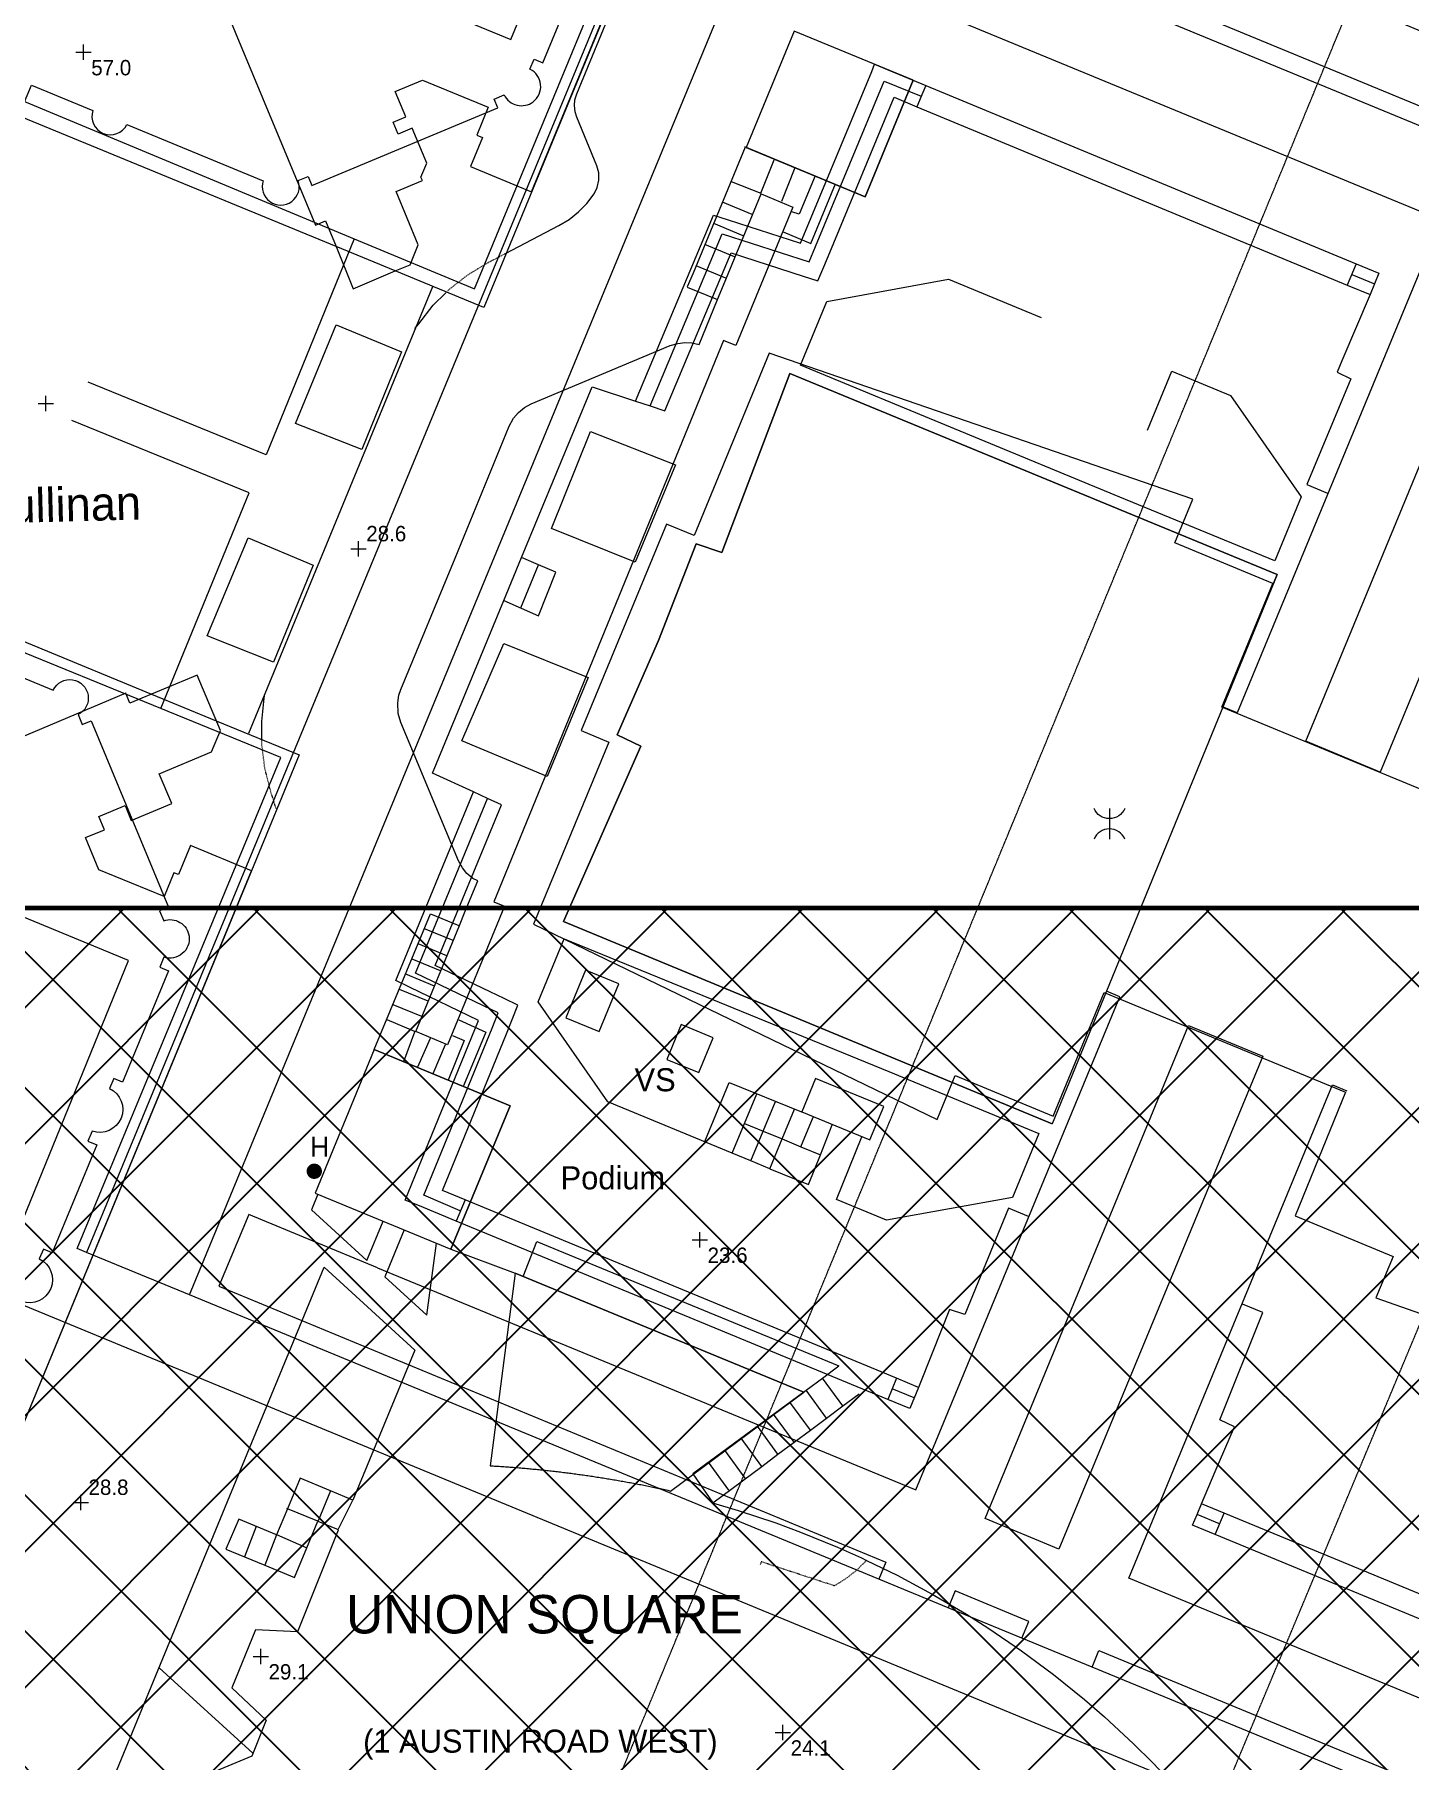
# Model space of a CAD drawing. Header units: millimetres. Extents: x 833924389 to 835767163, y 817400000 to 818811854.
# Drawn here: x 834610066 to 834699548, y 818385433 to 818497749 of the extents above; entities that cross this region are included whole.
import ezdxf
from ezdxf.enums import TextEntityAlignment as Align

# ---------------------------------------------------------------- set-up
doc = ezdxf.new("R2010")
doc.units = ezdxf.units.MM
doc.header["$LTSCALE"] = 10
doc.header["$MEASUREMENT"] = 0
doc.linetypes.add('11NW24C$0$DGN Style 5', pattern=[6.553141, 2.808489, -3.744652])
doc.linetypes.add('HIDDEN', pattern=[0.375, 0.25, -0.125])
doc.layers.add('01_Base_Plan', color=5, linetype='Continuous', lineweight=5)
doc.layers.add('12_AEL_Outline', color=253, linetype='HIDDEN', lineweight=5)
doc.layers.add('_MTR', color=190, linetype='Continuous')
doc.styles.add('11nw24c$0$Style-ENGINEERING', font='ENGINEERING.shx')
doc.styles.add('11nw24c$0$Style-WORKING', font='WORKING.shx')

# ---------------------------------------------------------------- blocks, each defined once
blk = doc.blocks.new('11nw24c$0$SPOTHT')
at = {"layer": '01_Base_Plan', "linetype": 'Continuous'}
for p, q in [((-0.5, 0), (0.5, 0)), ((0, -0.5), (0, 0.5))]:
    blk.add_line(p, q, dxfattribs=at)
blk = doc.blocks.new('11nw24c$0$UTIFH')
at = {"layer": '01_Base_Plan', "linetype": 'Continuous', "lineweight": 13}
h = blk.add_hatch(color=256, dxfattribs=at)
edge = h.paths.add_edge_path()
edge.add_arc((-0.0002972001675516367, -9.619991760700941e-05), 0.5, 0, 360)

msp = doc.modelspace()

# ---------------------------------------------------------------- hatches: boundary and pattern name
at = {"layer": '_MTR'}
h = msp.add_hatch(dxfattribs=at)
h.set_pattern_fill('ANSI37', color=256, scale=50000, style=0)
h.set_pattern_definition([(45, (0, 0), (-4419.417382415922, 4419.417382415922), []), (135, (0, 0), (-4419.417382415922, -4419.417382415922), [])])
h.paths.add_polyline_path([(834719025.0676242, 818175044.075776), (834829436.1637323, 818440899.0154631), (834544329.9875726, 818440899.0154631), (834540047.6918651, 818430486.7932322), (834494662.9516805, 818320135.7028404), (834491212.3501357, 818312096.8899884), (834489639.5860337, 818307373.809575), (834488467.7132754, 818300887.678466), (834488287.0573709, 818295402.6064734), (834489123.4445984, 818289469.5896976), (834490523.0838149, 818284300.8385714), (834492959.6897802, 818278585.4277595), (834497359.5052412, 818271989.8078504), (834500943.2578423, 818268402.4543666), (834504241.8491156, 818265890.0219382), (834506773.0374651, 818264239.4954746), (834509304.2258146, 818262588.969011), (834549547.6363403, 818245865.156262), (834521788.9357352, 818162669.0288637), (834512956.6186229, 818145898.9397866), (834505350.3781369, 818132402.978609), (834498851.625464, 818120358.1720601), (834490645.3412085, 818106191.5494635), (834483043.1765755, 818093566.7455992), (834465497.3880057, 818066156.0749869), (834456186.300847, 818052465.0283059), (834449435.9111947, 818042521.66696), (834429928.4301713, 818015782.6322176), (834415902.0111922, 817997330.5279367), (834409718.1436859, 817989384.889797), (834403534.2761798, 817981439.2516572), (834394016.1354766, 817969342.6524115), (834384497.9947733, 817957246.0531657), (834384196.2479563, 817957465.7651209), (834383970.486986, 817957155.7107403), (834383668.7401689, 817957375.4226955), (834373771.4691136, 817944987.7532318), (834364116.6359974, 817932940.1560837), (834338369.9503223, 817901865.9044347), (834312960.6002681, 817923872.0998209), (834209698.3762193, 817804043.8972573), (834227751.7111311, 817788294.3273865), (834200289.8007177, 817756392.265157), (834200199.724341, 817740873.0267123), (834297136.0119622, 817740548.3312696), (834302265.9142908, 817746345.470729), (834311723.710097, 817738300.4580544), (834346243.1186241, 817778329.7402205), (834364573.705298, 817762532.4600164), (834407168.9888211, 817811985.372018), (834383971.3268652, 817831671.3361453), (834391017.2140669, 817839762.6321478), (834398063.1012684, 817847853.9281503), (834393622.2417772, 817851485.7044563), (834400812.4917518, 817859771.4107764), (834410480.1317945, 817870197.1213068), (834420147.7718372, 817880622.8318372), (834432126.5932153, 817893299.2699163), (834444105.4145935, 817905975.7079954), (834443206.2002442, 817906758.256021), (834448849.565658, 817912919.9467099), (834457587.7981888, 817922310.4511203), (834467322.5562106, 817932771.8674097), (834475815.8031626, 817941811.4303546), (834484309.0501144, 817950850.9932995), (834500967.9967005, 817969577.1101549), (834519622.9840564, 817991615.6157014), (834532610.7469565, 818008021.8481278), (834547321.4079989, 818027597.5088168), (834557595.9281648, 818042498.3314748), (834567870.4483306, 818057399.1541326), (834574643.1744547, 818067927.9632175), (834585340.6881095, 818084953.331677), (834592493.7733289, 818096984.115135), (834598987.1398113, 818108698.8436586), (834606301.2519822, 818122736.6486193), (834611699.1689881, 818133599.211997), (834616705.1358873, 818145548.4517179), (834618535.0408169, 818149916.4335908), (834621711.1027862, 818157497.6914387), (834627057.6022652, 818172444.2824591), (834631612.1834006, 818185176.9988407), (834639686.340077, 818207748.9860169)])

# ---------------------------------------------------------------- linework, layer by layer
at = {"layer": '01_Base_Plan', "linetype": 'Continuous'}
for p, q in [((834649837, 818505526.0000001), (834642312, 818487277)), ((834629695.0000001, 818483950.0000001), (834600400, 818495989)), ((834659541, 818489075.0000001), (834658670, 818486874.0000001)), ((834656763, 818486036), (834654840, 818486833)), ((834656191, 818484658), (834654265, 818485456)), ((834633544, 818482363), (834629695.0000001, 818483950.0000001)), ((834655620, 818483279), (834653690.0000001, 818484079)), ((834655049, 818481900), (834653115, 818482702)), ((834635962, 818481319), (834623982, 818452268)), ((834652531.0000001, 818481304), (834654519, 818480505)), ((834588423.0000001, 818466894), (834617686, 818454829)), ((834617686, 818454829), (834621898, 818453092.0000001)), ((834680022.0000001, 818447389.0000002), (834680022.0000001, 818445389.0000002)), ((834632168.0000001, 818431710), (834635836, 818440533)), ((834635429, 818439584), (834637293.0000001, 818438816)), ((834635836, 818440533), (834637690.0000001, 818439779)), ((834635836, 818440533), (834637690.0000001, 818439779)), ((834635021.0000001, 818438594), (834636884, 818437827)), ((834634614, 818437605), (834636476, 818436838)), ((834634206, 818436615), (834636067, 818435849)), ((834633799, 818435625), (834635659, 818434859)), ((834633391.0000001, 818434636), (834635250, 818433870)), ((834632984, 818433646.0000001), (834634838, 818432872)), ((834634104, 818430916), (834634817, 818432851)), ((834635805, 818432424), (834634991, 818430542)), ((834636794, 818431996), (834635983, 818430124.0000001)), ((834638037, 818432281), (834636976, 818429706)), ((834637262, 818432607), (834638025, 818432281)), ((834655470, 818424954), (834657069, 818428817)), ((834658727.0000001, 818425885), (834659522, 818427810)), ((834659940.0000001, 818425374.0000001), (834660735, 818427302)), ((834661210, 818424849), (834661985, 818426794)), ((834657926, 818423943), (834658724, 818425876)), ((834658724, 818425876), (834658727.0000001, 818425885)), ((834637167, 818418704), (834641345, 818417143)), ((834662671, 818408505), (834661345, 818410310)), ((834661616, 818407719), (834660289, 818409525)), ((834659504.0000001, 818406147), (834658166, 818407967.0000001)), ((834660560, 818406933), (834659225, 818408750)), ((834658449, 818405360), (834657108, 818407185)), ((834657393, 818404574), (834656050, 818406402)), ((834655258, 818403033), (834653933, 818404837)), ((834656319, 818403813), (834654992, 818405619.0000001)), ((834652911, 818404080.0000001), (834654204, 818402200.0000001)), ((834618186, 818391458), (834624277, 818385909))]:
    msp.add_line(p, q, dxfattribs=at)
at = {"layer": '01_Base_Plan', "linetype": 'Continuous', "flags": 128}
for points in [[(834616790.683706, 818533491.7026391), (834600806.8354969, 818494733.1308079), (834608641.7017108, 818491502.0697451), (834609861.760309, 818494460.5393327), (834613862.3029697, 818492810.7191482, 0.9394113833369087), (834616076.7078584, 818491897.50057), (834624955.9630635, 818488235.7037326), (834624955.9971442, 818488235.6921118, 1.399776717177656), (834627226.3821557, 818488239.1784861), (834627226.395081, 818488239.182938), (834627874.8600011, 818488508.9665775), (834628114.9336467, 818487931.9140271), (834640228.9403421, 818492971.7561512), (834639988.8666968, 818493548.8087004), (834640637.244814, 818493818.5562271), (834640637.2362479, 818493818.5526632, 0.4700902235011355), (834642508.194315, 818493365.435219, 0.5623492546014325), (834642305.4233962, 818495491.9909228), (834642305.4480482, 818495492.0418056), (834642305.4449909, 818495492.0432868), (834642573.1556543, 818496141.2037922), (834643150.9511276, 818495902.9237242), (834646143.7487853, 818503160.0348697)], [(834602408.8999845, 818458754.9990653), (834611288.1797124, 818455093.2616924), (834611288.2120773, 818455093.2459112, -1.399776717177656), (834612896.1380478, 818453490.3627814), (834612896.144078, 818453490.3505124), (834613165.9277179, 818452841.8855926), (834613742.9802684, 818453081.9592385), (834618782.8223919, 818440967.9525425), (834618205.7698426, 818440727.8788974), (834618475.5173697, 818440079.5007807), (834618475.5138059, 818440079.5093467, -0.4700902235011355), (834620121.9895608, 818439082.0540365, -0.5623492546014325), (834618479.1402347, 818437716.6232258), (834618479.1218529, 818437716.5697575), (834618479.1186402, 818437716.5708619), (834618211.4079767, 818437067.4103566), (834618789.2034498, 818436829.1302882), (834615796.4057928, 818429572.0191424), (834615218.6103194, 818429810.2992104), (834614951.0213563, 818429161.4338111, -0.9511897306606085), (834613808.7076031, 818426391.484479), (834613541.1186392, 818425742.6190778), (834614118.9141126, 818425504.3390098), (834611221.4284827, 818418478.3460531), (834610643.6330092, 818418716.6261212), (834610376.0440459, 818418067.7607217, -0.9511897306995469), (834609233.7302929, 818415297.8113898)]]:
    msp.add_lwpolyline(points, format="xyb", dxfattribs=at)
for points in [[(834606798.4198433, 818511515.5986512), (834641066.4531085, 818497421.2091131), (834650001.0631125, 818519020.6722009), (834772517.9639274, 818467748.473617), (834777040.9135107, 818478779.7806942), (834799033.9402449, 818469697.37373)], [(834652475.5426803, 818512825.4727625), (834613459.7395552, 818418499.4139228)], [(834630875.9009982, 818484448.744957), (834638693.904172, 818481195.2333448), (834651877.350017, 818513072.7130347), (834652475.5426803, 818512825.4727625)], [(834620155.2758266, 818415738.281686), (834659134.4557024, 818510073.2635274)], [(834659134.4557024, 818510073.2635274), (834704029.7575002, 818491517.4925996)], [(834704029.7575002, 818491517.4925996), (834703573.8522296, 818490415.6617635), (834660185.4230171, 818508338.0881681), (834658202.0175177, 818503601.6201059), (834701616.0598165, 818485684.0736108), (834688340.4145025, 818453599.5246438), (834687382.7647331, 818453995.052675)], [(834619673.0000001, 818506215), (834628355, 818485349), (834629001, 818485618), (834629695.0000001, 818483950.0000001), (834630797, 818481189), (834633544, 818482363), (834634509, 818482765), (834635043.0000001, 818484060), (834633599, 818487531), (834635307, 818488241), (834635211, 818488472.0000001), (834635588, 818489387), (834634647, 818491650), (834633733, 818491269), (834633406.0000001, 818492054), (834634224, 818492394), (834633542, 818494033), (834635321, 818494773), (834639593, 818493011), (834638849, 818491209), (834639215, 818491058), (834638433, 818489163), (834642413, 818487522), (834649837, 818505526.0000001)], [(834640719, 818483503), (834644199, 818485322), (834644855, 818485719), (834645472.0000001, 818486209), (834646006, 818486759), (834646479, 818487389), (834646682, 818487792), (834646793.0000001, 818488264), (834646787, 818488750), (834646669, 818489211), (834645356, 818492368), (834645245, 818492726), (834645202, 818493133), (834645237, 818493506), (834645353, 818493899), (834649541, 818504053.0000001)], [(834667258, 818494778), (834659506, 818497974), (834656379.0000001, 818490394), (834664131, 818487197), (834667258, 818494778)], [(834649187.1915953, 818473895.1911681), (834654257.5962708, 818486003.5623648), (834655212.7790155, 818485695.6131171), (834659908.4624473, 818484181.7329328), (834664547.1298869, 818495351.3459886), (834664738.8972139, 818495813.1094396), (834665662.7640615, 818495430.3943603)], [(834595581.2689904, 818463151.4400162), (834591934.6523029, 818464639.6065861), (834604554.8891264, 818495402.4009523), (834630875.9009982, 818484448.744957)], [(834667258, 818494778), (834664132, 818487197), (834656286, 818490432)], [(834660894.8319652, 818483949.5203103), (834665363.180151, 818494709.0155342), (834667757.696463, 818493737.0916167)], [(834665662.7640615, 818495430.3943603), (834668063.5882444, 818494435.8444777)], [(834650139.607868, 818473580.6354567), (834651092.0241098, 818473266.0797449), (834655392.6756189, 818483536.2431716), (834660093.7714471, 818482020.618061), (834661048.7194741, 818481712.7444687), (834661433.5389876, 818482639.3651235), (834661818.3585012, 818483565.9857786), (834666011.3288676, 818493662.3889282), (834667489.515824, 818493050.0447708)], [(834668063.5882444, 818494435.8444777), (834667872.2307508, 818493973.9112524), (834667489.515824, 818493050.0447708)], [(834668063.5882444, 818494435.8444777), (834696087.9026155, 818482826.6735741)], [(834667489.515824, 818493050.0447708), (834695502.1183815, 818481445.7255167)], [(834656313, 818490415), (834652921, 818482224), (834652547, 818481320.0000001)], [(834655403, 818488181), (834657334, 818487415), (834658212, 818489601)], [(834658786, 818484910), (834660589, 818484160), (834662201, 818488022)], [(834660871, 818488548.0000001), (834659823, 818486059), (834659344, 818486218)], [(834642312, 818487277), (834639306, 818479987), (834633544, 818482363)], [(834652531.0000001, 818481304), (834654519, 818480505), (834654900, 818481430), (834657352.0000001, 818487375), (834659423.0000001, 818486521.0000001), (834655707, 818477509), (834654903, 818477841), (834639953, 818441317), (834640661, 818441025), (834636945.0000001, 818432014), (834634874.0000001, 818432868), (834637724, 818439779)], [(834630875.9009982, 818484448.744957), (834625151.1611073, 818470402.6098211), (834613561.2251048, 818475129.678976)], [(834650139.607868, 818473580.6354567), (834654825.1359297, 818484769.9027683), (834660478.5909606, 818482947.238716), (834660894.8319652, 818483949.5203103)], [(834692801.3107396, 818451757.0875576), (834706049.3824581, 818483854.3830074), (834710918.8278453, 818481844.6988131), (834697642.2265697, 818449757.6949372), (834692801.3107396, 818451757.0875576)], [(834696087.9026155, 818482826.6735741), (834695502.1183815, 818481445.7255167)], [(834695800.8663901, 818482133.7737359), (834697267.3937501, 818481526.2596211)], [(834696087.9026155, 818482826.6735741), (834697554.429945, 818482219.1594595)], [(834697554.429945, 818482219.1594595), (834697267.3937501, 818481526.2596211), (834696980.3575246, 818480833.3597524)], [(834682493, 818471996), (834684076, 818475835), (834687902, 818474257), (834692499.0000001, 818467656), (834690783, 818463496), (834680702, 818467652), (834659915, 818476223), (834661631, 818480386), (834669545, 818481827), (834675585, 818479337)], [(834695502.1183815, 818481445.7255167), (834696980.3575246, 818480833.3597524)], [(834637724, 818439779), (834638100, 818440691), (834638915, 818442667), (834638595, 818442837), (834638209, 818443154), (834637912, 818443512), (834637657, 818443971), (834633901.0000001, 818452983), (834633740, 818453560), (834633705.0000001, 818454258), (834633782, 818454751), (834633904, 818455132), (834637450.0000001, 818463678.0000001), (834640951, 818472254.0000001), (834641240, 818472777), (834641563, 818473158), (834641948, 818473477.0000001), (834642383, 818473721), (834651426, 818477506), (834651923.0000001, 818477644), (834652390, 818477712), (834652849, 818477687), (834653311, 818477576), (834654519, 818480505)], [(834634822, 818478612), (834635071, 818478932), (834636016.0000001, 818480127), (834636819, 818480923.0000001)], [(834696980.3575246, 818480833.3597524), (834695144.534959, 818476505.5279706), (834694831.125767, 818475766.6862395), (834695726.1597036, 818475338.0370802), (834692872.6929839, 818468458.0250558), (834694209.6516008, 818467908.8303174)], [(834627048.8106023, 818472434.0507829), (834629699.0833768, 818478861.723777), (834633949.0071721, 818477101.7202675), (834631373.189398, 818470753.1558888), (834627048.8106023, 818472434.0507829)], [(834703049.7308234, 818447495.452678), (834687336.051188, 818453981.5252886), (834690659.4910045, 818462033.4928705), (834684272.979515, 818464667.2100514), (834685446.440277, 818467514.2913784), (834657876.5107442, 818477012.0661024), (834652985.0975031, 818465151.0806246), (834651191.6203538, 818465890.7019565), (834645648.2728462, 818452448.8680637), (834647441.7499956, 818451709.2467321), (834642550.3367543, 818439848.2612545), (834668800.9768617, 818427149.2537247), (834669975.5639158, 818429997.4612474), (834676359.3907546, 818427364.5789276), (834679675.8007382, 818435406.0462044), (834695392.3904214, 818428926.7816657), (834692099.9246311, 818420880.3804579), (834698485.5906408, 818418239.0681715), (834697365.2313353, 818415549.2684066), (834725054.4921651, 818405823.9452327)], [(834687394, 818453958), (834690937, 818462600), (834659231, 818475695.0000001), (834654790, 818464037), (834653116, 818464612), (834650685, 818458313), (834647981, 818452184), (834649518, 818451446), (834644502, 818440028), (834676291, 818426871)], [(834676291.126072, 818426870.6771142), (834644502.2403336, 818440027.6942352), (834649517.7323834, 818451445.6677451), (834647980.7394027, 818452183.5680716), (834650685.2690818, 818458313.1369061), (834653116.2724695, 818464611.9583118), (834654790.4489274, 818464037.1695), (834659231.3395797, 818475694.9624623), (834690936.7754756, 818462599.9993899), (834679822.2294078, 818435485.107639), (834676291.126072, 818426870.6771142)], [(834641757.3429062, 818463705.8836026), (834646347.9303875, 818474832.9175087), (834649187.1915953, 818473895.1911681)], [(834649187.1915953, 818473895.1911681), (834650139.607868, 818473580.6354567)], [(834618291.904294, 818453883.3398848), (834624041.9125341, 818467918.1600088), (834612487.156194, 818472630.546312)], [(834643709.529527, 818465604.3788875), (834646258.892453, 818471922.6657615), (834651779.3802913, 818469742.5548571), (834649151.7468795, 818463401.8436234), (834643709.529527, 818465604.3788875)], [(834621305.6035035, 818458620.3013093), (834623971.4182869, 818464986.3957946), (834628199.7966859, 818463207.8386794), (834625615.2540667, 818456904.2346264), (834621305.6035035, 818458620.3013093)], [(834640603.3160803, 818460908.6608784), (834641757.3429062, 818463705.8836026)], [(834640603.3160803, 818460908.6608784), (834642855.9424117, 818459914.308756), (834643997.115696, 818462771.0771205), (834642864.7691277, 818463243.6808071), (834641757.3429062, 818463705.8836026)], [(834641712.6183052, 818460451.0053104), (834642864.7691277, 818463243.6808071), (834642866.6451309, 818463248.2280344)], [(834618291.904294, 818453883.3398848), (834597646.3231302, 818462308.7014376)], [(834638645.1951659, 818448458.0656762), (834635973.526658, 818449686.6061282), (834640603.3160803, 818460908.6608784)], [(834643422.9878234, 818449458.1074253), (834637881.2348096, 818451784.8232981), (834640612.4995272, 818458109.8281809), (834646106.5325786, 818455899.4397414), (834643422.9878234, 818449458.1074253)], [(834602517, 818390805), (834624191, 818443331), (834620211, 818444973), (834619429, 818443077), (834619133, 818443199), (834618495, 818441651.0000001), (834614259, 818443398), (834613389, 818445487), (834614613, 818445996), (834614253, 818446859), (834615962, 818447570.0000001), (834616361, 818446610), (834618992, 818447704), (834618186, 818449643), (834621591, 818451060), (834622163, 818452448), (834620658, 818456066), (834616273, 818454241), (834616004.0000001, 818454888), (834595316, 818446152)], [(834624857, 818451886), (834624849, 818453048.0000001), (834625021.0000001, 818454562), (834625056, 818454827)], [(834613459.7395552, 818418499.4139228), (834612836.7783442, 818418756.3131505), (834626101.4963837, 818450696.2832426), (834618291.904294, 818453883.3398848)], [(834621898, 818453092.0000001), (834627297, 818450866), (834624191, 818443331)], [(834635116.8574789, 818421518.604297), (834634192.6933807, 818421900.6230966), (834638966.7782832, 818433588.5684991), (834634473.2390517, 818435751.1449326), (834633570.7218544, 818436185.4935149), (834638645.1951659, 818448458.0656762)], [(834639554.4297619, 818448039.9631034), (834638645.1951659, 818448458.0656762)], [(834637763.2337415, 818421195.1321759), (834635407.8477433, 818422231.0086066), (834639846.5167702, 818433097.7866758), (834640248.3563952, 818434081.5730158), (834639290.7890868, 818434542.4152349), (834634855.954558, 818436676.7392195), (834639554.4297619, 818448039.9631034)], [(834638086.8904997, 818421913.9938352), (834636608.2279428, 818422525.223884), (834640772.2675253, 818432719.6523944), (834641151.1010164, 818433647.1149937), (834641529.9345074, 818434574.577563), (834640627.1898865, 818435009.0356152), (834639724.4452653, 818435443.4936371), (834636141.1872617, 818437167.9849546), (834640463.6643882, 818447621.8605306), (834639554.4297619, 818448039.9631034)], [(834624191, 818443331), (834602488, 818390799), (834584997, 818397821), (834584412, 818396422), (834584410, 818396417)], [(834655470, 818424954), (834647380, 818428284), (834642835, 818434809), (834644526.0000001, 818438892), (834665662, 818430262), (834675419, 818426240), (834673703, 818422079), (834665517, 818420588), (834662253, 818421934), (834663916, 818426010)], [(834646821, 818432868), (834648098, 818435965), (834645926, 818436861), (834644648, 818433764), (834646821, 818432868)], [(834632395.9011202, 818417501.7046726), (834667418.2752161, 818403034.9467453), (834680695.6268504, 818435123.6194954), (834679822.2294078, 818435485.107639)], [(834637670, 818433626), (834639442, 818432831), (834637975, 818429326)], [(834653292, 818430199), (834654226, 818432464), (834652146.0000001, 818433322), (834651212, 818431057), (834653292, 818430199)], [(834689994.6165656, 818431274.8854643), (834676719.9955751, 818399192.6675926), (834671923.2984099, 818401174.0483416), (834685171.3074743, 818433271.1919922), (834689994.6165656, 818431274.8854643)], [(834637167, 818418704), (834641018, 818428041), (834632170, 818431690.0000001), (834628320.0000001, 818422352.0000001), (834637167, 818418704)], [(834632171, 818431690.0000001), (834641018, 818428041), (834637167, 818418704)], [(834653684, 818425707), (834655269, 818429555), (834659971, 818427640)], [(834659995, 818427639), (834664430, 818425812), (834665338, 818427984), (834660898, 818429817), (834659995, 818427639)], [(834678893.1032443, 818391515.7398909), (834679339.6154671, 818392596.4007692), (834737453.094394, 818368549.8758814), (834751949.4651632, 818354084.296274), (834753922.2380751, 818358894.0668051), (834739459.9530016, 818373276.5554066), (834681285.8188119, 818397306.6544085), (834694543.1151465, 818429392.3195289), (834695464.8141423, 818429010.8399916)], [(834656690.0000001, 818424452), (834657487, 818426386), (834658284, 818428318)], [(834656280, 818426885), (834657487, 818426386), (834658724, 818425876)], [(834657926, 818423943), (834656690.0000001, 818424452), (834655470, 818424954)], [(834657926, 818423943), (834660436, 818422910), (834661210, 818424849)], [(834658724, 818425876), (834659940.0000001, 818425374.0000001), (834661210, 818424849)], [(834628506, 818422275), (834628092.0000001, 818421266.0000001), (834631684, 818417972.0000001), (834632751, 818420524)], [(834638086.8904997, 818421913.9938352), (834637513.8672751, 818420527.7599418), (834635116.8574789, 818421518.604297)], [(834674753.3544424, 818420840.8123113), (834673458.6332897, 818421372.5600148), (834670607.0742822, 818414464.2058475), (834669611.1305279, 818414783.468856), (834668481.2060918, 818411937.3773006), (834667598.8020266, 818409714.7483141), (834666163.8690758, 818410307.9020052), (834638086.8904997, 818421913.9938352)], [(834632395.9011202, 818417501.7046726), (834624011.1386154, 818420965.2142706), (834622068.9161965, 818416294.1955017), (834665473.2110968, 818398334.1202126), (834665019.2879118, 818397237.079745)], [(834666163.8690758, 818410307.9020052), (834665590.8458818, 818408921.6681114), (834637513.8672751, 818420527.7599418)], [(834634123, 818419959), (834632869.0000001, 818416915), (834635598, 818414419), (834636217.0000001, 818419096)], [(834641867, 818416922), (834641869.0000001, 818416927), (834642751, 818419213), (834649808, 818416303.0000001), (834662414, 818411104)], [(834620155.2758266, 818415738.281686), (834613459.7395552, 818418499.4139228)], [(834629828, 818400430), (834627187, 818393808), (834624447, 818393940.0000001), (834622900, 818390160), (834625146.0000001, 818388058), (834624199, 818385705.0000001), (834614051, 818381483), (834622632, 818402291), (834628917, 818417531), (834634817, 818412141.0000001), (834630789, 818402373)], [(834639714, 818404604), (834639812, 818404607), (834639912, 818404601), (834640012, 818404595), (834640111, 818404589), (834640211, 818404582), (834640311, 818404576), (834640411, 818404569), (834640511, 818404563), (834640610, 818404556), (834640710, 818404549), (834640810, 818404542), (834640910, 818404534), (834641009, 818404527), (834641109, 818404519), (834641209, 818404512), (834641308, 818404504.0000001), (834641408, 818404496), (834641508, 818404488), (834641607, 818404480), (834641707, 818404471), (834641807, 818404463), (834641906.0000001, 818404454), (834642006, 818404446), (834642106, 818404437), (834642205.0000001, 818404428.0000001), (834642305, 818404419), (834642404, 818404409), (834642504.0000001, 818404400), (834642603, 818404390), (834642703, 818404381), (834642803.0000001, 818404371), (834642902, 818404361), (834643001, 818404351), (834643101, 818404340), (834643200.0000001, 818404330.0000001), (834643300, 818404319), (834643399, 818404309), (834643499.0000001, 818404298.0000001), (834643598, 818404287), (834643698, 818404276.0000001), (834643797, 818404265), (834643896.0000001, 818404253), (834643996, 818404242), (834644095, 818404230), (834644194, 818404219), (834644293.0000001, 818404207), (834644393, 818404195.0000001), (834644492, 818404182), (834644591, 818404170), (834644690.0000001, 818404158), (834644790, 818404145), (834644889, 818404132), (834644988, 818404120), (834645087, 818404107), (834645186, 818404093), (834645285, 818404080.0000001), (834645385, 818404067), (834645484, 818404053.0000001), (834645583, 818404040), (834645682, 818404026.0000001), (834645781.0000001, 818404012), (834645880, 818403998), (834645979, 818403984), (834646078, 818403969), (834646177, 818403955.0000001), (834646276.0000001, 818403940.0000001), (834646374.0000001, 818403925), (834646473, 818403911), (834646572, 818403896.0000001), (834646671, 818403880), (834646770, 818403865), (834646869.0000001, 818403850), (834646968, 818403834), (834647066, 818403818), (834647165, 818403803.0000001), (834647264, 818403787), (834647362, 818403770), (834647461, 818403754.0000001), (834647560, 818403738), (834647658, 818403721), (834647757, 818403705.0000001), (834647856, 818403688), (834647954, 818403671), (834648053.0000001, 818403654), (834648151.0000001, 818403637), (834648250, 818403619.0000001), (834648348, 818403602.0000001), (834648447, 818403584), (834648545, 818403567), (834648643, 818403549), (834648742, 818403531), (834648840, 818403513), (834648938, 818403494.0000001), (834649037, 818403476), (834649135, 818403457), (834649233, 818403439), (834649331, 818403420), (834649430, 818403401.0000001), (834649528, 818403382), (834649626, 818403363), (834649724, 818403343), (834649822, 818403324), (834649920, 818403304), (834650018, 818403284), (834650116, 818403265), (834650214, 818403245), (834650312, 818403224), (834650410, 818403204), (834650508, 818403184), (834650606, 818403163), (834650704, 818403142), (834650801, 818403122), (834650899, 818403101), (834650997, 818403080.0000001), (834651095, 818403058), (834651192, 818403037), (834651290, 818403015), (834651447, 818402960), (834660122, 818409400), (834641345, 818417143), (834639714, 818404604)], [(834641345, 818417143), (834660122, 818409400), (834652911, 818404080.0000001)], [(834665019.2879118, 818397237.079745), (834620155.2758266, 818415738.281686)], [(834686008.6859648, 818402127.4873502), (834686910.6047549, 818404239.8385878), (834688154.9160132, 818407154.0947907), (834687201.2493058, 818407607.2153387), (834689997.1771907, 818414580.1069369), (834688689.1479845, 818415117.3203224)], [(834660112, 818409393), (834660289, 818409525), (834661345, 818410310), (834662414, 818411104)], [(834652911, 818404080.0000001), (834654204, 818402200.0000001), (834657393, 818404574), (834658449, 818405360), (834659504.0000001, 818406147), (834660560, 818406933), (834661616, 818407719), (834662671, 818408505), (834663727.0000001, 818409291)], [(834667598.8020266, 818409714.7483141), (834667025.7788326, 818408328.5142676), (834665590.8458818, 818408921.6681114)], [(834667308.6943573, 818409029.2276987), (834665889.860439, 818409611.6504413)], [(834630789, 818402373), (834629331, 818402976), (834627344, 818403798.0000001), (834626521.0000001, 818401810), (834625824, 818400127), (834623353, 818401141.0000001), (834622520, 818399180), (834623741, 818398676), (834625059, 818398132), (834626992, 818397333), (834627796, 818399274), (834627796, 818399274), (834628510, 818400999.0000001), (834629826, 818400458), (834630789, 818402373)], [(834629334, 818402983), (834629331, 818402976), (834628529, 818401032)], [(834628508, 818401013), (834626521.0000001, 818401810), (834626495, 818401820.0000001)], [(834654197, 818402199), (834655849, 818401710), (834658303.0000001, 818400895), (834659919, 818400298.0000001), (834662313, 818399322), (834663887, 818398619.0000001), (834664220, 818398456), (834666210, 818397486), (834668487, 818396263), (834670714, 818394949), (834672168.0000001, 818394025), (834674303.0000001, 818392567), (834676378, 818391025), (834678390, 818389401.0000001), (834679694, 818388275), (834681594, 818386522), (834682822, 818385312), (834684601, 818383437)], [(834685435.6808071, 818400741.2460098), (834685722.183386, 818401434.36668), (834686008.6859648, 818402127.4873502)], [(834687184.8890656, 818400829.7548755), (834685722.183386, 818401434.36668)], [(834687487.4425185, 818401516.2408828), (834686008.6859648, 818402127.4873502)], [(834686898.3864865, 818400136.6342053), (834687487.4425185, 818401516.2408828)], [(834715403.3357648, 818389977.160497), (834687487.4425185, 818401516.2408828)], [(834624493, 818400654), (834623741, 818398676), (834623735, 818398661)], [(834625825.0000001, 818400109), (834625059, 818398132), (834625057, 818398126)], [(834625815.0000001, 818400129.0000001), (834627795, 818399275), (834627796, 818399274), (834627798.0000001, 818399273)], [(834686898.3864865, 818400136.6342053), (834685435.6808071, 818400741.2460098)], [(834714832.1011996, 818388590.1872922), (834686898.3864865, 818400136.6342053)], [(834669530.4744716, 818395376.7384566), (834665019.2879118, 818397237.079745)], [(834674323.2790005, 818393400.2624289), (834674772.5933106, 818394486.1691033), (834669981.2096013, 818396468.7750177), (834669530.4744716, 818395376.7384566)], [(834674323.2790005, 818393400.2624289), (834669530.4744716, 818395376.7384566)], [(834678893.1032443, 818391515.7398909), (834674323.2790005, 818393400.2624289)], [(834750105.2973418, 818351340.7321696), (834750040.8758813, 818351368.7732781), (834731697.2076787, 818369740.1706903), (834678893.1032443, 818391515.7398909)]]:
    msp.add_lwpolyline(points, dxfattribs=at)
at = {"layer": '01_Base_Plan', "linetype": '11NW24C$0$DGN Style 5', "flags": 128}
for points in [[(834636819, 818480923.0000001), (834637098, 818481200.0000001), (834638300, 818482136), (834639605, 818482921), (834640719, 818483503)], [(834625792, 818447379.0000001), (834625425, 818448537), (834625053.0000001, 818450014), (834624860, 818451525), (834624857, 818451886)], [(834664220, 818398456), (834663532, 818397783), (834662870, 818397265), (834662126, 818396796), (834657367, 818398362), (834657288, 818398155)]]:
    msp.add_lwpolyline(points, dxfattribs=at)
at = {"layer": '01_Base_Plan', "flags": 128}
msp.add_lwpolyline([(834747767.912931, 818345596.5771053), (834725753.5011749, 818354756.7637563), (834730035.8891873, 818365213.598224), (834607343.8767664, 818415870.234596), (834616179.7648855, 818437497.1279032), (834591603.2493975, 818447644.8146919), (834589536.0107121, 818448498.381207), (834582110.2782984, 818451564.479263)], dxfattribs=at)
at = {"layer": '01_Base_Plan', "linetype": 'Continuous', "extrusion": (0, 0, -1)}
msp.add_arc((-834680021.7464111, 818447804.8128636), 1083.125187406305, 202.5934250128881, 337.4065750107117, dxfattribs=at)
at = {"layer": '01_Base_Plan', "linetype": 'Continuous'}
msp.add_arc((834680021.7464111, 818444972.5624888), 1083.125187406305, 22.59342501288813, 157.4065750107116, dxfattribs=at)
at = {"layer": '12_AEL_Outline', "ltscale": 10}
for p, q in [((834577052.8557707, 818211980.3458968), (834735577.2538487, 818596425.8110284)), ((834616183.2461815, 818212675.9650517), (834770468.5830331, 818581959.0448865))]:
    msp.add_line(p, q, dxfattribs=at)
at = {"layer": '_MTR', "const_width": 300}
msp.add_lwpolyline([(834719025.0676242, 818175044.075776), (834829436.1637323, 818440899.0154631), (834544329.9875726, 818440899.0154631), (834540047.6918651, 818430486.7932322), (834494662.9516805, 818320135.7028404), (834491212.3501357, 818312096.8899884)], dxfattribs=at)

# ---------------------------------------------------------------- block references
at = {"layer": '01_Base_Plan', "linetype": 'Continuous', "xscale": 1000, "yscale": 1000, "zscale": 1000}
for p in [(834613257, 818496593, 57000), (834610804, 818473729, 48300.00000000001), (834631156.0000001, 818464271.0000001, 28600), (834653369.0000001, 818419311, 23600), (834613080.0000001, 818402214, 28800), (834624796, 818392203, 29100), (834658774, 818387248, 24100)]:
    msp.add_blockref('11nw24c$0$SPOTHT', p, dxfattribs=at)
at = {"layer": '01_Base_Plan', "color": 0, "linetype": 'Continuous', "xscale": 1000, "yscale": 1000, "zscale": 1000}
msp.add_blockref('11nw24c$0$UTIFH', (834628273, 818423776.0000001), dxfattribs=at)

# ---------------------------------------------------------------- texts
at = {"layer": '01_Base_Plan', "linetype": 'Continuous', "style": '11nw24c$0$Style-ENGINEERING'}
for s, p in [('57.0', (834613757, 818496093.002, 57000)), ('23.6', (834653869.0000001, 818418811.002, 23600)), ('29.1', (834625296, 818391703.002, 29100)), ('24.1', (834659274, 818386748.0020001, 24100))]:
    msp.add_text(s, height=1000.002, dxfattribs=at).set_placement(p, align=Align.TOP_LEFT)
at = {"layer": '01_Base_Plan', "linetype": 'Continuous', "style": '11nw24c$0$Style-WORKING'}
msp.add_text('The Cullinan', height=2200.002, rotation=1.528966884056944, dxfattribs=at).set_placement((834600512, 818465751))
at = {"layer": '01_Base_Plan', "linetype": 'Continuous'}
for s, height, style, p in [('28.6', 1000.002, '11nw24c$0$Style-ENGINEERING', (834631656.0000001, 818464771.0000001, 28600)), ('VS', 1500, '11nw24c$0$Style-WORKING', (834649117, 818428981)), ('H', 1300.002, '11nw24c$0$Style-WORKING', (834627997, 818424717.0000001)), ('Podium', 1500, '11nw24c$0$Style-WORKING', (834644305, 818422599)), ('28.8', 1000.002, '11nw24c$0$Style-ENGINEERING', (834613580.0000001, 818402714, 28800)), ('UNION SQUARE', 2500.002, '11nw24c$0$Style-WORKING', (834630343, 818393701)), ('(1 AUSTIN ROAD WEST)', 1500, '11nw24c$0$Style-WORKING', (834631452, 818385942))]:
    msp.add_text(s, height=height, dxfattribs=dict(at, style=style)).set_placement(p)

doc.saveas('drawing.dxf')
